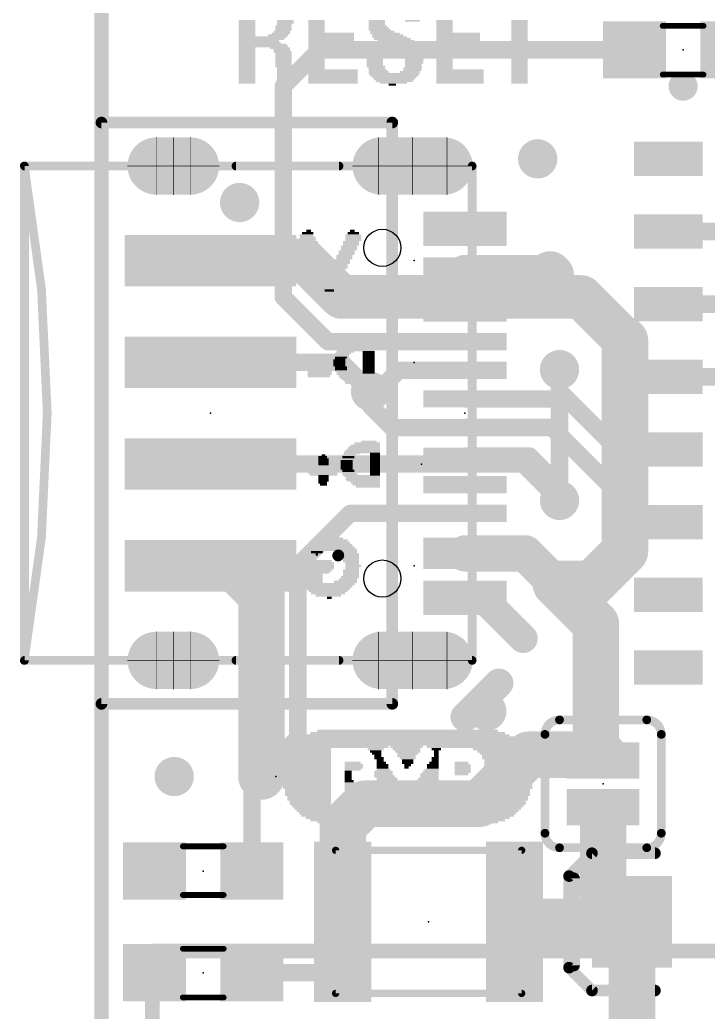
# Model space of a CAD drawing. Extents: x -25 to 82, y -36 to 56.
# Drawn here: x -1.43 to 10.6, y 28.9 to 46.24 of the extents above; entities that cross this region are included whole.
import ezdxf

# ---------------------------------------------------------------- set-up
doc = ezdxf.new("R2010")
doc.units = 0
for name, color, linetype in [('1', 12, 'CONTINUOUS'), ('16', 132, 'CONTINUOUS'), ('18', 110, 'CONTINUOUS'), ('20', 31, 'CONTINUOUS'), ('21', 41, 'CONTINUOUS'), ('22', 40, 'CONTINUOUS'), ('23', 53, 'CONTINUOUS'), ('24', 53, 'CONTINUOUS'), ('51', 53, 'CONTINUOUS')]:
    doc.layers.add(name, color=color, linetype=linetype)

# ---------------------------------------------------------------- blocks, each defined once
blk = doc.blocks.new('RECT')
blk.add_solid([(-0.5, -0.5), (0.5, -0.5), (-0.5, 0.5), (0.5, 0.5)])
blk = doc.blocks.new('RECT160000X336000R100')
at = {"const_width": 0.5}
blk.add_lwpolyline([(0.25, -0.55), (0.25, 0.55, 0.4142), (0, 0.8), (0, 0.8, 0.4142), (-0.25, 0.55), (-0.25, -0.55, 0.4142), (0, -0.8), (0, -0.8, 0.4142)], format="xyb", close=True, dxfattribs=at)
blk.add_solid([(-0.0254, -0.5754), (0.0254, -0.5754), (-0.0254, 0.5754), (0.0254, 0.5754)])
blk = doc.blocks.new('RECT160000X256000R100')
at = {"const_width": 0.5}
blk.add_lwpolyline([(0.25, -0.3), (0.25, 0.3, 0.4142), (0, 0.55), (0, 0.55, 0.4142), (-0.25, 0.3), (-0.25, -0.3, 0.4142), (0, -0.55), (0, -0.55, 0.4142)], format="xyb", close=True, dxfattribs=at)
blk.add_solid([(-0.0254, -0.3254), (0.0254, -0.3254), (-0.0254, 0.3254), (0.0254, 0.3254)])
blk = doc.blocks.new('ROUNDV')
at = {"const_width": 0.5}
blk.add_lwpolyline([(0, -0.25, 1), (0, 0.25, 1), (0, -0.25)], format="xyb", dxfattribs=at)

msp = doc.modelspace()

# ---------------------------------------------------------------- linework, layer by layer
at = {"layer": '1'}
for points, const_width in [([(0, -2.54), (0, 55.88)], 0.254), ([(3.81, 45.72), (3.175, 45.085)], 0.3048), ([(9.31, 45.72), (3.81, 45.72)], 0.3048), ([(3.175, 41.402), (3.175, 45.085)], 0.3048), ([(0, 44.45), (5.08, 44.45)], 0.2032), ([(0, 34.29), (0, 44.45)], 0.2032), ([(5.08, 44.45), (5.08, 34.29)], 0.2032), ([(9.9, 42.545), (11.557, 42.545)], 0.3048), ([(7.837, 41.82), (7.874, 41.783)], 0.762), ([(6.35, 41.82), (7.837, 41.82)], 0.635), ([(3.957, 40.62), (3.175, 41.402)], 0.3048), ([(9.9, 41.275), (11.557, 41.275)], 0.3048), ([(6.35, 40.62), (3.957, 40.62)], 0.3048), ([(5.195, 40.12), (4.826, 39.751)], 0.3048), ([(6.35, 40.12), (5.195, 40.12)], 0.3048), ([(8.001, 40.132), (8.005, 40.128)], 0.3048), ([(8.005, 40.128), (8.005, 39.747)], 0.3048), ([(11.049, 40.005), (9.9, 40.005)], 0.3048), ([(4.826, 39.751), (4.699, 39.751)], 0.3048), ([(4.699, 39.497), (4.699, 39.751)], 0.3048), ([(8.005, 39.747), (9.017, 38.735)], 0.3048), ([(8.005, 39.747), (8.005, 39.62)], 0.3048), ([(6.35, 39.62), (8.005, 39.62)], 0.3048), ([(5.08, 39.116), (4.699, 39.497)], 0.3048), ([(6.346, 39.116), (5.08, 39.116)], 0.3048), ([(6.35, 39.12), (6.346, 39.116)], 0.3048), ([(6.35, 39.12), (7.87, 39.12)], 0.3048), ([(7.87, 39.12), (9.525, 37.465)], 0.3048), ([(9.017, 38.735), (9.9, 38.735)], 0.3048), ([(6.35, 38.62), (7.481, 38.62)], 0.3048), ([(7.481, 38.62), (8.001, 38.1)], 0.3048), ([(8.001, 38.1), (8.001, 37.846)], 0.3048), ([(4.346, 37.62), (3.429, 36.703)], 0.3048), ([(6.35, 37.62), (4.346, 37.62)], 0.3048), ([(9.525, 37.465), (9.9, 37.465)], 0.3048), ([(6.35, 36.92), (7.403, 36.92)], 0.635), ([(7.403, 36.92), (7.9375, 36.3855)], 0.635), ([(3.429, 36.703), (3.429, 33.694)], 0.3048), ([(8.636, 35.687), (7.9375, 36.3855)], 0.8128), ([(6.654, 36.145), (7.366, 35.433)], 0.508), ([(8.636, 33.4264), (8.636, 35.687)], 0.8128), ([(6.9422, 34.6535), (6.35, 34.0613)], 0.508), ([(5.08, 34.29), (0, 34.29)], 0.2032), ([(3.429, 33.694), (2.628, 32.893)], 0.3048), ([(6.6041, 32.5454), (7.4597, 33.401)], 0.8128), ([(8.763, 33.401), (7.4597, 33.401)], 0.8128), ([(8.763, 33.2994), (8.636, 33.4264)], 0.254), ([(8.763, 33.2994), (8.763, 33.401)], 0.254), ([(2.628, 31.369), (2.628, 32.893)], 0.3048), ([(4.215, 32.155), (4.6054, 32.5454)], 0.8128), ([(4.6054, 32.5454), (6.6041, 32.5454)], 0.8128), ([(8.763, 32.2834), (8.763, 30.985)], 0.8128), ([(8.763, 32.4866), (8.763, 32.2834)], 0.254), ([(4.215, 30.48), (4.215, 32.155)], 0.8128), ([(9.268, 30.48), (8.763, 30.985)], 0.8128), ([(7.215, 30.48), (9.268, 30.48)], 0.8128), ([(9.268, 30.48), (9.268, 28.318)], 0.8128), ([(3.937, 30.202), (4.215, 30.48)], 0.3048), ([(3.937, 29.591), (3.937, 30.202)], 0.3048), ([(2.628, 29.591), (3.937, 29.591)], 0.3048)]:
    msp.add_lwpolyline(points, dxfattribs=dict(at, const_width=const_width))
for points, const_width in [([(3.81, 45.7962, 1), (3.81, 45.6438)], 0.1524), ([(3.8639, 45.6661, 1), (3.7561, 45.7739)], 0.1524), ([(9.31, 45.6438, 1), (9.31, 45.7962)], 0.1524), ([(3.2512, 45.085, 1), (3.0988, 45.085)], 0.1524), ([(3.1211, 45.1389, 1), (3.2289, 45.0311)], 0.1524), ([(0, 44.5008, 1), (0, 44.3992)], 0.1016), ([(0.0508, 44.45, 1), (-0.0508, 44.45)], 0.1016), ([(5.1308, 44.45, 1), (5.0292, 44.45)], 0.1016), ([(5.08, 44.3992, 1), (5.08, 44.5008)], 0.1016), ([(9.9, 42.6212, 1), (9.9, 42.4688)], 0.1524), ([(7.9717, 41.9547, 1), (7.7023, 41.6853)], 0.381), ([(6.35, 41.9787, 1), (6.35, 41.6613)], 0.3175), ([(7.7393, 41.6483, 1), (8.0087, 41.9177)], 0.381), ([(7.837, 41.6613, 1), (7.837, 41.9787)], 0.3175), ([(3.2289, 41.4559, 1), (3.1211, 41.3481)], 0.1524), ([(3.0988, 41.402, 1), (3.2512, 41.402)], 0.1524), ([(9.9, 41.3512, 1), (9.9, 41.1988)], 0.1524), ([(3.957, 40.6962, 1), (3.957, 40.5438)], 0.1524), ([(6.35, 40.5438, 1), (6.35, 40.6962)], 0.1524), ([(3.9031, 40.5661, 1), (4.0109, 40.6739)], 0.1524), ([(5.195, 40.1962, 1), (5.195, 40.0438)], 0.1524), ([(5.2489, 40.0661, 1), (5.1411, 40.1739)], 0.1524), ([(6.35, 40.0438, 1), (6.35, 40.1962)], 0.1524), ([(8.0549, 40.1859, 1), (7.9471, 40.0781)], 0.1524), ([(8.0812, 40.128, 1), (7.9288, 40.128)], 0.1524), ([(7.9511, 40.0741, 1), (8.0589, 40.1819)], 0.1524), ([(9.9, 40.0812, 1), (9.9, 39.9288)], 0.1524), ([(4.699, 39.8272, 1), (4.699, 39.6748)], 0.1524), ([(4.7752, 39.751, 1), (4.6228, 39.751)], 0.1524), ([(4.826, 39.6748, 1), (4.826, 39.8272)], 0.1524), ([(8.0589, 39.8009, 1), (7.9511, 39.6931)], 0.1524), ([(8.0812, 39.747, 1), (7.9288, 39.747)], 0.1524), ([(4.7721, 39.8049, 1), (4.8799, 39.6971)], 0.1524), ([(6.35, 39.6962, 1), (6.35, 39.5438)], 0.1524), ([(7.9288, 39.747, 1), (8.0812, 39.747)], 0.1524), ([(8.005, 39.5438, 1), (8.005, 39.6962)], 0.1524), ([(4.7529, 39.5509, 1), (4.6451, 39.4431)], 0.1524), ([(4.6228, 39.497, 1), (4.7752, 39.497)], 0.1524), ([(7.9288, 39.62, 1), (8.0812, 39.62)], 0.1524), ([(5.08, 39.1922, 1), (5.08, 39.0398)], 0.1524), ([(5.0261, 39.0621, 1), (5.1339, 39.1699)], 0.1524), ([(6.2921, 39.1699, 1), (6.3999, 39.0621)], 0.1524), ([(6.35, 39.1962, 1), (6.35, 39.0438)], 0.1524), ([(6.4039, 39.0661, 1), (6.2961, 39.1739)], 0.1524), ([(6.346, 39.0398, 1), (6.346, 39.1922)], 0.1524), ([(7.9239, 39.1739, 1), (7.8161, 39.0661)], 0.1524), ([(7.87, 39.0438, 1), (7.87, 39.1962)], 0.1524), ([(9.017, 38.8112, 1), (9.017, 38.6588)], 0.1524), ([(8.9631, 38.6811, 1), (9.0709, 38.7889)], 0.1524), ([(9.9, 38.6588, 1), (9.9, 38.8112)], 0.1524), ([(6.35, 38.6962, 1), (6.35, 38.5438)], 0.1524), ([(7.5349, 38.6739, 1), (7.4271, 38.5661)], 0.1524), ([(7.481, 38.5438, 1), (7.481, 38.6962)], 0.1524), ([(8.0772, 38.1, 1), (7.9248, 38.1)], 0.1524), ([(7.9471, 38.0461, 1), (8.0549, 38.1539)], 0.1524), ([(7.9248, 37.846, 1), (8.0772, 37.846)], 0.1524), ([(4.346, 37.6962, 1), (4.346, 37.5438)], 0.1524), ([(4.3999, 37.5661, 1), (4.2921, 37.6739)], 0.1524), ([(6.35, 37.5438, 1), (6.35, 37.6962)], 0.1524), ([(9.525, 37.5412, 1), (9.525, 37.3888)], 0.1524), ([(9.4711, 37.4111, 1), (9.5789, 37.5189)], 0.1524), ([(9.9, 37.3888, 1), (9.9, 37.5412)], 0.1524), ([(6.35, 37.0787, 1), (6.35, 36.7613)], 0.3175), ([(7.5153, 37.0323, 1), (7.2907, 36.8077)], 0.3175), ([(7.403, 36.7613, 1), (7.403, 37.0787)], 0.3175), ([(3.5052, 36.703, 1), (3.3528, 36.703)], 0.1524), ([(3.3751, 36.7569, 1), (3.4829, 36.6491)], 0.1524), ([(8.0812, 36.5292, 1), (7.7938, 36.2418)], 0.4064), ([(7.8252, 36.2732, 1), (8.0498, 36.4978)], 0.3175), ([(6.7438, 36.2348, 1), (6.5642, 36.0552)], 0.254), ([(8.8392, 35.687, 1), (8.4328, 35.687)], 0.4064), ([(8.4923, 35.5433, 1), (8.7797, 35.8307)], 0.4064), ([(7.2762, 35.3432, 1), (7.4558, 35.5228)], 0.254), ([(7.032, 34.5637, 1), (6.8524, 34.7433)], 0.254), ([(0, 34.3408, 1), (0, 34.2392)], 0.1016), ([(-0.0508, 34.29, 1), (0.0508, 34.29)], 0.1016), ([(5.0292, 34.29, 1), (5.1308, 34.29)], 0.1016), ([(5.08, 34.2392, 1), (5.08, 34.3408)], 0.1016), ([(6.2602, 34.1511, 1), (6.4398, 33.9715)], 0.254), ([(3.4829, 33.6401, 1), (3.3751, 33.7479)], 0.1524), ([(3.3528, 33.694, 1), (3.5052, 33.694)], 0.1524), ([(7.4597, 33.6042, 1), (7.4597, 33.1978)], 0.4064), ([(7.6034, 33.2573, 1), (7.316, 33.5447)], 0.4064), ([(8.763, 33.1978, 1), (8.763, 33.6042)], 0.4064), ([(8.4328, 33.4264, 1), (8.8392, 33.4264)], 0.4064), ([(8.6809, 33.4713, 1), (8.5911, 33.3815)], 0.127), ([(8.8265, 33.401, 1), (8.6995, 33.401)], 0.127), ([(8.6995, 33.2994, 1), (8.8265, 33.2994)], 0.127), ([(8.7181, 33.2545, 1), (8.8079, 33.3443)], 0.127), ([(2.7042, 32.893, 1), (2.5518, 32.893)], 0.1524), ([(2.5741, 32.9469, 1), (2.6819, 32.8391)], 0.1524), ([(4.6054, 32.7486, 1), (4.6054, 32.3422)], 0.4064), ([(4.7491, 32.4017, 1), (4.4617, 32.6891)], 0.4064), ([(6.6041, 32.3422, 1), (6.6041, 32.7486)], 0.4064), ([(6.4604, 32.6891, 1), (6.7478, 32.4017)], 0.4064), ([(8.9662, 32.2834, 1), (8.5598, 32.2834)], 0.4064), ([(8.8265, 32.4866, 1), (8.6995, 32.4866)], 0.127), ([(4.4182, 32.155, 1), (4.0118, 32.155)], 0.4064), ([(4.0713, 32.2987, 1), (4.3587, 32.0113)], 0.4064), ([(8.6995, 32.2834, 1), (8.8265, 32.2834)], 0.127), ([(2.5518, 31.369, 1), (2.7042, 31.369)], 0.1524), ([(8.9067, 31.1287, 1), (8.6193, 30.8413)], 0.4064), ([(8.5598, 30.985, 1), (8.9662, 30.985)], 0.4064), ([(7.215, 30.6832, 1), (7.215, 30.2768)], 0.4064), ([(9.4712, 30.48, 1), (9.0648, 30.48)], 0.4064), ([(9.268, 30.2768, 1), (9.268, 30.6832)], 0.4064), ([(9.1243, 30.3363, 1), (9.4117, 30.6237)], 0.4064), ([(4.0118, 30.48, 1), (4.4182, 30.48)], 0.4064), ([(4.2689, 30.4261, 1), (4.1611, 30.5339)], 0.1524), ([(4.0132, 30.202, 1), (3.8608, 30.202)], 0.1524), ([(3.8831, 30.2559, 1), (3.9909, 30.1481)], 0.1524), ([(2.628, 29.6672, 1), (2.628, 29.5148)], 0.1524), ([(3.8608, 29.591, 1), (4.0132, 29.591)], 0.1524), ([(3.937, 29.5148, 1), (3.937, 29.6672)], 0.1524)]:
    msp.add_lwpolyline(points, format="xyb", dxfattribs=dict(at, const_width=const_width))
at = {"layer": '16'}
for points, const_width in [([(0, -2.54), (0, 55.88)], 0.254), ([(0, 44.45), (5.08, 44.45)], 0.2032), ([(0, 34.29), (0, 44.45)], 0.2032), ([(5.08, 44.45), (5.08, 34.29)], 0.2032), ([(1.905, 42.037), (3.556, 42.037)], 0.762), ([(3.556, 42.037), (4.1914, 41.4016)], 0.762), ([(7.874, 41.783), (7.874, 41.4016)], 0.762), ([(4.1914, 41.4016), (7.874, 41.4016)], 0.762), ([(7.874, 41.4016), (8.3824, 41.4016)], 0.762), ([(8.3824, 41.4016), (9.144, 40.64)], 0.762), ([(9.144, 40.64), (9.144, 36.957)], 0.8128), ([(1.905, 40.259), (4.191, 40.259)], 0.3048), ([(4.191, 40.259), (4.699, 39.751)], 0.3048), ([(8.001, 37.846), (8.001, 40.132)], 0.3048), ([(1.905, 38.481), (7.366, 38.481)], 0.3048), ([(7.366, 38.481), (8.001, 37.846)], 0.3048), ([(9.144, 36.957), (8.5725, 36.3855)], 0.8128), ([(1.905, 36.703), (2.286, 36.703)], 0.8128), ([(2.286, 36.703), (2.794, 36.195)], 0.8128), ([(4.1379, 36.8866), (4.1339, 36.8826)], 0.2032), ([(7.9375, 36.3855), (8.5725, 36.3855)], 0.8128), ([(2.794, 36.195), (2.794, 33.02)], 0.8128), ([(5.08, 34.29), (0, 34.29)], 0.2032), ([(0.889, 29.972), (10.795, 29.972)], 0.254), ([(0.889, 17.78), (0.889, 29.972)], 0.254)]:
    msp.add_lwpolyline(points, dxfattribs=dict(at, const_width=const_width))
for points, const_width in [([(0, 44.5008, 1), (0, 44.3992)], 0.1016), ([(0.0508, 44.45, 1), (-0.0508, 44.45)], 0.1016), ([(5.1308, 44.45, 1), (5.0292, 44.45)], 0.1016), ([(5.08, 44.3992, 1), (5.08, 44.5008)], 0.1016), ([(1.905, 42.2275, 1), (1.905, 41.8465)], 0.381), ([(3.6907, 42.1717, 1), (3.4213, 41.9023)], 0.381), ([(3.556, 41.8465, 1), (3.556, 42.2275)], 0.381), ([(8.0645, 41.783, 1), (7.6835, 41.783)], 0.381), ([(4.1914, 41.5921, 1), (4.1914, 41.2111)], 0.381), ([(4.0567, 41.2669, 1), (4.3261, 41.5363)], 0.381), ([(7.874, 41.5921, 1), (7.874, 41.2111)], 0.381), ([(7.874, 41.2111, 1), (7.874, 41.5921)], 0.381), ([(8.5171, 41.5363, 1), (8.2477, 41.2669)], 0.381), ([(8.3824, 41.2111, 1), (8.3824, 41.5921)], 0.381), ([(7.6835, 41.4016, 1), (8.0645, 41.4016)], 0.381), ([(9.3472, 40.64, 1), (8.9408, 40.64)], 0.4064), ([(9.0093, 40.5053, 1), (9.2787, 40.7747)], 0.381), ([(1.905, 40.3352, 1), (1.905, 40.1828)], 0.1524), ([(4.2449, 40.3129, 1), (4.1371, 40.2051)], 0.1524), ([(4.191, 40.1828, 1), (4.191, 40.3352)], 0.1524), ([(8.0772, 40.132, 1), (7.9248, 40.132)], 0.1524), ([(4.6451, 39.6971, 1), (4.7529, 39.8049)], 0.1524), ([(1.905, 38.5572, 1), (1.905, 38.4048)], 0.1524), ([(7.4199, 38.5349, 1), (7.3121, 38.4271)], 0.1524), ([(7.366, 38.4048, 1), (7.366, 38.5572)], 0.1524), ([(7.9248, 37.846, 1), (8.0772, 37.846)], 0.1524), ([(7.9471, 37.7921, 1), (8.0549, 37.8999)], 0.1524), ([(9.2877, 36.8133, 1), (9.0003, 37.1007)], 0.4064), ([(8.9408, 36.957, 1), (9.3472, 36.957)], 0.4064), ([(1.905, 36.9062, 1), (1.905, 36.4998)], 0.4064), ([(2.4297, 36.8467, 1), (2.1423, 36.5593)], 0.4064), ([(2.286, 36.4998, 1), (2.286, 36.9062)], 0.4064), ([(4.098, 36.9185, 1), (4.1698, 36.8467)], 0.1016), ([(4.1738, 36.8507, 1), (4.102, 36.9225)], 0.1016), ([(7.9375, 36.5887, 1), (7.9375, 36.1823)], 0.4064), ([(8.5725, 36.1823, 1), (8.5725, 36.5887)], 0.4064), ([(2.9972, 36.195, 1), (2.5908, 36.195)], 0.4064), ([(8.4288, 36.5292, 1), (8.7162, 36.2418)], 0.4064), ([(2.6503, 36.0513, 1), (2.9377, 36.3387)], 0.4064), ([(0, 34.3408, 1), (0, 34.2392)], 0.1016), ([(-0.0508, 34.29, 1), (0.0508, 34.29)], 0.1016), ([(5.0292, 34.29, 1), (5.1308, 34.29)], 0.1016), ([(5.08, 34.2392, 1), (5.08, 34.3408)], 0.1016), ([(2.5908, 33.02, 1), (2.9972, 33.02)], 0.4064), ([(0.889, 30.0355, 1), (0.889, 29.9085)], 0.127), ([(0.9525, 29.972, 1), (0.8255, 29.972)], 0.127)]:
    msp.add_lwpolyline(points, format="xyb", dxfattribs=dict(at, const_width=const_width))
at = {"layer": '20', "const_width": 0.2032}
msp.add_lwpolyline([(0, -2.54), (0, 55.88)], dxfattribs=at)
at = {"layer": '20'}
for centre in [(4.905, 42.26), (4.905, 36.48)]:
    msp.add_circle(centre, 0.325, dxfattribs=at)
at = {"layer": '21'}
for points, const_width in [([(10.16, 44.958, 1), (10.16, 45.212, 1), (10.16, 44.958)], 0.254), ([(2.35, 43.7281, 1), (2.35, 43.6519)], 0.0762), ([(4.15, 43.6519, 1), (4.15, 43.7281)], 0.0762), ([(2.35, 35.0881, 1), (2.35, 35.0119)], 0.0762), ([(4.15, 35.0119, 1), (4.15, 35.0881)], 0.0762), ([(8.001, 34.0106, 0.4142), (7.747, 33.7566)], 0.1524), ([(8.001, 34.0487, 1), (8.001, 33.9725)], 0.0762), ([(8.001, 33.9725, 1), (8.001, 34.0487)], 0.0762), ([(9.779, 33.7566, 0.4142), (9.525, 34.0106)], 0.1524), ([(9.525, 34.0487, 1), (9.525, 33.9725)], 0.0762), ([(9.525, 33.9725, 1), (9.525, 34.0487)], 0.0762), ([(7.7851, 33.7566, 1), (7.7089, 33.7566)], 0.0762), ([(9.8171, 33.7566, 1), (9.7409, 33.7566)], 0.0762), ([(7.7089, 33.7566, 1), (7.7851, 33.7566)], 0.0762), ([(9.7409, 33.7566, 1), (9.8171, 33.7566)], 0.0762), ([(7.747, 32.0294, 0.4142), (8.001, 31.7754)], 0.1524), ([(7.7851, 32.0294, 1), (7.7089, 32.0294)], 0.0762), ([(9.525, 31.7754, 0.4142), (9.779, 32.0294)], 0.1524), ([(9.8171, 32.0294, 1), (9.7409, 32.0294)], 0.0762), ([(7.7089, 32.0294, 1), (7.7851, 32.0294)], 0.0762), ([(9.7409, 32.0294, 1), (9.8171, 32.0294)], 0.0762), ([(8.001, 31.8135, 1), (8.001, 31.7373)], 0.0762), ([(8.001, 31.7373, 1), (8.001, 31.8135)], 0.0762), ([(9.525, 31.8135, 1), (9.525, 31.7373)], 0.0762), ([(9.525, 31.7373, 1), (9.525, 31.8135)], 0.0762), ([(8.3058, 31.242, 1), (8.2042, 31.242)], 0.1016), ([(8.2042, 29.718, 1), (8.3058, 29.718)], 0.1016)]:
    msp.add_lwpolyline(points, format="xyb", dxfattribs=dict(at, const_width=const_width))
for points, const_width in [([(4.15, 43.69), (2.35, 43.69)], 0.1524), ([(4.15, 35.05), (2.35, 35.05)], 0.1524), ([(8.001, 34.0106), (9.525, 34.0106)], 0.1524), ([(7.747, 32.0294), (7.747, 33.7566)], 0.1524), ([(9.779, 33.7566), (9.779, 32.0294)], 0.1524), ([(8.001, 31.7754), (9.525, 31.7754)], 0.1524), ([(8.255, 29.718), (8.255, 31.242)], 0.2032)]:
    msp.add_lwpolyline(points, dxfattribs=dict(at, const_width=const_width))
at = {"layer": '23'}
for p in [(10.16, 45.72), (6.35, 39.37), (3.048, 33.02), (8.763, 32.893), (1.778, 31.369), (5.715, 30.48), (1.778, 29.591)]:
    msp.add_point(p, dxfattribs=at)
at = {"layer": '24'}
for p in [(5.461, 42.037), (5.461, 40.259), (1.905, 39.37), (5.588, 38.481), (5.461, 36.703)]:
    msp.add_point(p, dxfattribs=at)
at = {"layer": '51'}
for points, const_width in [([(10.516, 46.139), (9.804, 46.139)], 0.1016), ([(10.516, 45.288), (9.804, 45.288)], 0.1016), ([(0.955, 44.19), (0.955, 43.19)], 0.01), ([(1.255, 44.19), (1.255, 43.19)], 0.01), ([(1.555, 44.19), (1.555, 43.19)], 0.01), ([(4.835, 44.19), (4.835, 43.19)], 0.01), ([(5.435, 44.19), (5.435, 43.19)], 0.01), ([(6.035, 44.19), (6.035, 43.19)], 0.01), ([(-1.345, 43.69), (-1.345, 35.05)], 0.1524), ([(-1.345, 43.69), (6.475, 43.69)], 0.1524), ([(6.475, 43.69), (6.475, 35.05)], 0.1524), ([(2.055, 43.69), (0.455, 43.69)], 0.01), ([(6.475, 43.69), (4.385, 43.69)], 0.01), ([(6.485, 43.69), (6.475, 43.69)], 0.01), ([(0.955, 35.55), (0.955, 34.55)], 0.01), ([(1.255, 35.55), (1.255, 34.55)], 0.01), ([(1.555, 35.55), (1.555, 34.55)], 0.01), ([(4.835, 35.55), (4.835, 34.55)], 0.01), ([(5.435, 35.55), (5.435, 34.55)], 0.01), ([(6.035, 35.55), (6.035, 34.55)], 0.01), ([(6.475, 35.05), (-1.345, 35.05)], 0.1524), ([(2.055, 35.05), (0.455, 35.05)], 0.01), ([(6.475, 35.05), (4.385, 35.05)], 0.01), ([(6.485, 35.05), (6.475, 35.05)], 0.01), ([(1.422, 31.801), (2.134, 31.801)], 0.1016), ([(4.09, 31.73), (7.34, 31.73)], 0.127), ([(4.09, 29.23), (4.09, 31.73)], 0.127), ([(7.34, 31.73), (7.3395, 29.23)], 0.127), ([(8.568, 31.68), (8.168, 31.28)], 0.2032), ([(9.668, 31.68), (8.568, 31.68)], 0.2032), ([(8.168, 31.28), (8.168, 29.68)], 0.2032), ([(1.422, 30.95), (2.134, 30.95)], 0.1016), ([(2.134, 30.01), (1.422, 30.01)], 0.1016), ([(8.168, 29.68), (8.568, 29.28)], 0.2032), ([(8.568, 29.28), (9.668, 29.28)], 0.2032), ([(2.134, 29.159), (1.422, 29.159)], 0.1016), ([(7.3395, 29.23), (4.09, 29.23)], 0.127)]:
    msp.add_lwpolyline(points, dxfattribs=dict(at, const_width=const_width))
for points, const_width in [([(9.804, 46.1644, 1), (9.804, 46.1136)], 0.0508), ([(10.516, 46.1136, 1), (10.516, 46.1644)], 0.0508), ([(9.804, 45.3134, 1), (9.804, 45.2626)], 0.0508), ([(10.516, 45.2626, 1), (10.516, 45.3134)], 0.0508), ([(0.9575, 44.19, 1), (0.9525, 44.19)], 0.005), ([(1.2575, 44.19, 1), (1.2525, 44.19)], 0.005), ([(1.5575, 44.19, 1), (1.5525, 44.19)], 0.005), ([(4.8375, 44.19, 1), (4.8325, 44.19)], 0.005), ([(5.4375, 44.19, 1), (5.4325, 44.19)], 0.005), ([(6.0375, 44.19, 1), (6.0325, 44.19)], 0.005), ([(-1.35, 35.05, 0.0931), (-1.35, 43.69)], 0.1524), ([(-1.3126, 43.697, 1), (-1.3874, 43.683)], 0.0762), ([(-1.3069, 43.69, 1), (-1.3831, 43.69)], 0.0762), ([(-1.345, 43.7281, 1), (-1.345, 43.6519)], 0.0762), ([(6.5131, 43.69, 1), (6.4369, 43.69)], 0.0762), ([(6.475, 43.6519, 1), (6.475, 43.7281)], 0.0762), ([(0.455, 43.6925, 1), (0.455, 43.6875)], 0.005), ([(2.055, 43.6875, 1), (2.055, 43.6925)], 0.005), ([(4.385, 43.6925, 1), (4.385, 43.6875)], 0.005), ([(6.475, 43.6925, 1), (6.475, 43.6875)], 0.005), ([(6.475, 43.6875, 1), (6.475, 43.6925)], 0.005), ([(6.485, 43.6875, 1), (6.485, 43.6925)], 0.005), ([(0.9525, 43.19, 1), (0.9575, 43.19)], 0.005), ([(1.2525, 43.19, 1), (1.2575, 43.19)], 0.005), ([(1.5525, 43.19, 1), (1.5575, 43.19)], 0.005), ([(4.8325, 43.19, 1), (4.8375, 43.19)], 0.005), ([(5.4325, 43.19, 1), (5.4375, 43.19)], 0.005), ([(6.0325, 43.19, 1), (6.0375, 43.19)], 0.005), ([(0.9575, 35.55, 1), (0.9525, 35.55)], 0.005), ([(1.2575, 35.55, 1), (1.2525, 35.55)], 0.005), ([(1.5575, 35.55, 1), (1.5525, 35.55)], 0.005), ([(4.8375, 35.55, 1), (4.8325, 35.55)], 0.005), ([(5.4375, 35.55, 1), (5.4325, 35.55)], 0.005), ([(6.0375, 35.55, 1), (6.0325, 35.55)], 0.005), ([(-1.3874, 35.057, 1), (-1.3126, 35.043)], 0.0762), ([(-1.345, 35.0881, 1), (-1.345, 35.0119)], 0.0762), ([(-1.3831, 35.05, 1), (-1.3069, 35.05)], 0.0762), ([(0.455, 35.0525, 1), (0.455, 35.0475)], 0.005), ([(2.055, 35.0475, 1), (2.055, 35.0525)], 0.005), ([(4.385, 35.0525, 1), (4.385, 35.0475)], 0.005), ([(6.4369, 35.05, 1), (6.5131, 35.05)], 0.0762), ([(6.475, 35.0119, 1), (6.475, 35.0881)], 0.0762), ([(6.475, 35.0525, 1), (6.475, 35.0475)], 0.005), ([(6.475, 35.0475, 1), (6.475, 35.0525)], 0.005), ([(6.485, 35.0475, 1), (6.485, 35.0525)], 0.005), ([(0.9525, 34.55, 1), (0.9575, 34.55)], 0.005), ([(1.2525, 34.55, 1), (1.2575, 34.55)], 0.005), ([(1.5525, 34.55, 1), (1.5575, 34.55)], 0.005), ([(4.8325, 34.55, 1), (4.8375, 34.55)], 0.005), ([(5.4325, 34.55, 1), (5.4375, 34.55)], 0.005), ([(6.0325, 34.55, 1), (6.0375, 34.55)], 0.005), ([(1.422, 31.8264, 1), (1.422, 31.7756)], 0.0508), ([(2.134, 31.7756, 1), (2.134, 31.8264)], 0.0508), ([(4.09, 31.7617, 1), (4.09, 31.6983)], 0.0635), ([(4.1217, 31.73, 1), (4.0583, 31.73)], 0.0635), ([(7.3717, 31.73, 1), (7.3083, 31.73)], 0.0635), ([(7.34, 31.6983, 1), (7.34, 31.7617)], 0.0635), ([(8.568, 31.7308, 1), (8.568, 31.6292)], 0.1016), ([(8.6039, 31.6441, 1), (8.5321, 31.7159)], 0.1016), ([(9.668, 31.6292, 1), (9.668, 31.7308)], 0.1016), ([(8.2188, 31.28, 1), (8.1172, 31.28)], 0.1016), ([(8.1321, 31.3159, 1), (8.2039, 31.2441)], 0.1016), ([(1.422, 30.9754, 1), (1.422, 30.9246)], 0.0508), ([(2.134, 30.9246, 1), (2.134, 30.9754)], 0.0508), ([(1.422, 30.0354, 1), (1.422, 29.9846)], 0.0508), ([(2.134, 29.9846, 1), (2.134, 30.0354)], 0.0508), ([(8.2039, 29.7159, 1), (8.1321, 29.6441)], 0.1016), ([(8.1172, 29.68, 1), (8.2188, 29.68)], 0.1016), ([(8.568, 29.3308, 1), (8.568, 29.2292)], 0.1016), ([(8.5321, 29.2441, 1), (8.6039, 29.3159)], 0.1016), ([(9.668, 29.2292, 1), (9.668, 29.3308)], 0.1016), ([(1.422, 29.1844, 1), (1.422, 29.1336)], 0.0508), ([(2.134, 29.1336, 1), (2.134, 29.1844)], 0.0508), ([(4.09, 29.2617, 1), (4.09, 29.1983)], 0.0635), ([(4.0583, 29.23, 1), (4.1217, 29.23)], 0.0635), ([(7.3078, 29.23, 1), (7.3712, 29.23)], 0.0635), ([(7.3395, 29.1983, 1), (7.3395, 29.2617)], 0.0635)]:
    msp.add_lwpolyline(points, format="xyb", dxfattribs=dict(at, const_width=const_width))

# ---------------------------------------------------------------- block references
at = {"layer": '1', "xscale": 1.1, "rotation": 180}
for p in [(9.31, 45.72), (11.01, 45.72), (0.928, 29.591), (2.628, 29.591)]:
    msp.add_blockref('RECT', p, dxfattribs=at)
at = {"layer": '1', "rotation": 90}
for name, p in [('RECT160000X256000R100', (1.255, 43.69)), ('RECT160000X336000R100', (5.435, 43.69)), ('RECT160000X256000R100', (1.255, 35.05)), ('RECT160000X336000R100', (5.435, 35.05))]:
    msp.add_blockref(name, p, dxfattribs=at)
at = {"layer": '1'}
for p, xscale, yscale, rotation in [((9.9, 43.815), 0.6, 1.2, 270), ((6.35, 42.595), 0.6, 1.45, 90), ((9.9, 42.545), 0.6, 1.2, 270), ((6.35, 41.82), 0.55, 1.45, 90), ((9.9, 41.275), 0.6, 1.2, 270), ((6.35, 41.12), 0.3, 1.45, 90), ((6.35, 40.62), 0.3, 1.45, 90), ((6.35, 40.12), 0.3, 1.45, 90), ((9.9, 40.005), 0.6, 1.2, 270), ((6.35, 39.62), 0.3, 1.45, 90), ((6.35, 39.12), 0.3, 1.45, 270), ((9.9, 38.735), 0.6, 1.2, 270), ((6.35, 38.62), 0.3, 1.45, 270), ((6.35, 38.12), 0.3, 1.45, 270), ((6.35, 37.62), 0.3, 1.45, 270), ((9.9, 37.465), 0.6, 1.2, 270), ((6.35, 36.92), 0.55, 1.45, 270), ((6.35, 36.145), 0.6, 1.45, 270), ((9.9, 36.195), 0.6, 1.2, 270), ((9.9, 34.925), 0.6, 1.2, 270), ((8.763, 33.2994), 0.635, 1.27, 270), ((8.763, 32.4866), 0.635, 1.27, 270), ((9.268, 30.48), 1.6, 1.4, 270)]:
    msp.add_blockref('RECT', p, dxfattribs=dict(at, xscale=xscale, yscale=yscale, rotation=rotation))
at = {"layer": '1', "xscale": 1.1}
for p in [(0.928, 31.369), (2.628, 31.369)]:
    msp.add_blockref('RECT', p, dxfattribs=at)
at = {"layer": '1', "yscale": 2.8}
for p in [(4.215, 30.48), (7.215, 30.48)]:
    msp.add_blockref('RECT', p, dxfattribs=at)
at = {"layer": '16', "rotation": 270}
for name, p in [('RECT160000X256000R100', (1.255, 43.69)), ('RECT160000X336000R100', (5.435, 43.69)), ('RECT160000X256000R100', (1.255, 35.05)), ('RECT160000X336000R100', (5.435, 35.05))]:
    msp.add_blockref(name, p, dxfattribs=at)
at = {"layer": '16', "xscale": 3, "yscale": 0.9, "rotation": 180}
for p in [(1.905, 42.037), (1.905, 40.259), (1.905, 38.481), (1.905, 36.703)]:
    msp.add_blockref('RECT', p, dxfattribs=at)
at = {"layer": '18', "xscale": 0.6858, "yscale": 0.6858}
for p in [(7.62, 43.815), (7.62, 43.815), (2.413, 43.053), (2.413, 43.053), (7.874, 41.783), (7.874, 41.783), (8.001, 40.132), (8.001, 40.132), (4.699, 39.751), (4.699, 39.751), (8.001, 37.846), (8.001, 37.846), (7.9375, 36.3855), (7.9375, 36.3855), (6.731, 34.163), (6.731, 34.163), (1.27, 33.02), (1.27, 33.02)]:
    msp.add_blockref('ROUNDV', p, dxfattribs=at)
at = {"layer": '21'}
for p, xscale, yscale in [((2.5413, 46.2288), 0.287, 0.032), ((2.5413, 46.1968), 0.287, 0.032), ((2.5413, 46.1649), 0.287, 0.0318), ((2.5413, 46.133), 0.287, 0.032), ((3.1788, 46.133), 0.287, 0.032), ((3.2118, 46.2288), 0.287, 0.032), ((3.2118, 46.1968), 0.287, 0.032), ((3.1953, 46.1649), 0.254, 0.0318), ((3.7554, 46.2288), 0.287, 0.032), ((3.7554, 46.1968), 0.287, 0.032), ((3.7554, 46.1649), 0.287, 0.0318), ((3.7554, 46.133), 0.287, 0.032), ((4.8095, 46.2288), 0.287, 0.032), ((4.8095, 46.1968), 0.287, 0.032), ((4.8095, 46.1649), 0.287, 0.0318), ((4.826, 46.133), 0.32, 0.032), ((5.4318, 46.2288), 0.2565, 0.032), ((5.9906, 46.2288), 0.287, 0.032), ((5.9906, 46.1968), 0.287, 0.032), ((5.9906, 46.1649), 0.287, 0.0318), ((5.9906, 46.133), 0.287, 0.032), ((7.3012, 46.2288), 0.287, 0.032), ((7.3012, 46.1968), 0.287, 0.032), ((7.3012, 46.1649), 0.287, 0.0318), ((7.3012, 46.133), 0.287, 0.032), ((2.5413, 46.101), 0.287, 0.032), ((2.5413, 46.069), 0.287, 0.032), ((2.5413, 46.0371), 0.287, 0.0318), ((2.5413, 46.0052), 0.287, 0.032), ((2.5413, 45.9732), 0.287, 0.032), ((3.0836, 45.9732), 0.3505, 0.032), ((3.1318, 46.0052), 0.32, 0.032), ((3.1483, 46.0371), 0.287, 0.0318), ((3.1788, 46.101), 0.287, 0.032), ((3.1788, 46.069), 0.287, 0.032), ((3.7554, 46.101), 0.287, 0.032), ((3.7554, 46.069), 0.287, 0.032), ((3.7554, 46.0371), 0.287, 0.0318), ((4.0107, 46.0052), 0.7976, 0.032), ((4.0107, 45.9732), 0.7976, 0.032), ((4.8412, 46.101), 0.3505, 0.032), ((4.8578, 46.069), 0.3835, 0.032), ((4.9047, 46.0371), 0.4166, 0.0318), ((4.953, 46.0052), 0.5131, 0.032), ((5.0013, 45.9732), 0.5436, 0.032), ((5.9906, 46.101), 0.287, 0.032), ((5.9906, 46.069), 0.287, 0.032), ((5.9906, 46.0371), 0.287, 0.0318), ((6.2306, 46.0052), 0.7671, 0.032), ((6.2306, 45.9732), 0.7671, 0.032), ((7.3012, 46.101), 0.287, 0.032), ((7.3012, 46.069), 0.287, 0.032), ((7.3012, 46.0371), 0.287, 0.0318), ((7.3012, 46.0052), 0.287, 0.032), ((7.3012, 45.9732), 0.287, 0.032), ((2.7965, 45.9092), 0.7976, 0.032), ((2.8131, 45.9412), 0.8306, 0.032), ((2.7483, 45.8774), 0.701, 0.0318), ((2.7648, 45.8455), 0.7341, 0.032), ((2.8131, 45.8135), 0.8306, 0.032), ((2.8283, 45.7815), 0.8611, 0.032), ((4.0107, 45.9412), 0.7976, 0.032), ((4.0107, 45.9092), 0.7976, 0.032), ((4.0107, 45.8774), 0.7976, 0.0318), ((4.0107, 45.8455), 0.7976, 0.032), ((4.0107, 45.8135), 0.7976, 0.032), ((3.7706, 45.7815), 0.3175, 0.032), ((5.033, 45.9412), 0.6071, 0.032), ((5.0813, 45.9092), 0.6375, 0.032), ((5.1448, 45.8774), 0.6375, 0.0318), ((5.1765, 45.8455), 0.6401, 0.032), ((5.2235, 45.8135), 0.6071, 0.032), ((5.2883, 45.7815), 0.5436, 0.032), ((6.2306, 45.9412), 0.7671, 0.032), ((6.2306, 45.9092), 0.7671, 0.032), ((6.2306, 45.8774), 0.7671, 0.0318), ((6.2306, 45.8455), 0.7671, 0.032), ((6.2306, 45.8135), 0.7671, 0.032), ((5.9906, 45.7815), 0.287, 0.032), ((7.3012, 45.9412), 0.287, 0.032), ((7.3012, 45.9092), 0.287, 0.032), ((7.3012, 45.8774), 0.287, 0.0318), ((7.3012, 45.8455), 0.287, 0.032), ((7.3012, 45.8135), 0.287, 0.032), ((7.3012, 45.7815), 0.287, 0.032), ((2.5413, 45.7495), 0.287, 0.032), ((2.5413, 45.7176), 0.287, 0.0318), ((2.5413, 45.6857), 0.287, 0.032), ((2.5413, 45.6537), 0.287, 0.032), ((2.5413, 45.6217), 0.287, 0.032), ((3.1166, 45.7495), 0.3505, 0.032), ((3.1483, 45.7176), 0.287, 0.0318), ((3.1636, 45.6857), 0.3175, 0.032), ((3.1788, 45.6537), 0.287, 0.032), ((3.1788, 45.6217), 0.287, 0.032), ((3.7554, 45.7495), 0.287, 0.032), ((3.7554, 45.7176), 0.287, 0.0318), ((3.7554, 45.6857), 0.287, 0.032), ((3.7554, 45.6537), 0.287, 0.032), ((3.7554, 45.6217), 0.287, 0.032), ((5.32, 45.7495), 0.4801, 0.032), ((5.3848, 45.7176), 0.4166, 0.0318), ((5.4013, 45.6857), 0.3835, 0.032), ((5.4331, 45.6537), 0.32, 0.032), ((5.4331, 45.6217), 0.32, 0.032), ((5.9906, 45.7495), 0.287, 0.032), ((5.9906, 45.7176), 0.287, 0.0318), ((5.9906, 45.6857), 0.287, 0.032), ((5.9906, 45.6537), 0.287, 0.032), ((5.9906, 45.6217), 0.287, 0.032), ((7.3012, 45.7495), 0.287, 0.032), ((7.3012, 45.7176), 0.287, 0.0318), ((7.3012, 45.6857), 0.287, 0.032), ((7.3012, 45.6537), 0.287, 0.032), ((7.3012, 45.6217), 0.287, 0.032), ((2.5413, 45.5898), 0.287, 0.0318), ((2.5413, 45.5579), 0.287, 0.032), ((2.5413, 45.5259), 0.287, 0.032), ((2.5413, 45.4939), 0.287, 0.032), ((2.5413, 45.4619), 0.287, 0.032), ((2.5413, 45.4301), 0.287, 0.0318), ((3.1788, 45.5898), 0.287, 0.0318), ((3.1788, 45.5579), 0.287, 0.032), ((3.1788, 45.5259), 0.287, 0.032), ((3.1788, 45.4939), 0.287, 0.032), ((3.1788, 45.4619), 0.287, 0.032), ((3.1788, 45.4301), 0.287, 0.0318), ((3.7554, 45.5898), 0.287, 0.0318), ((3.7554, 45.5579), 0.287, 0.032), ((3.7554, 45.5259), 0.287, 0.032), ((3.7554, 45.4939), 0.287, 0.032), ((3.7554, 45.4619), 0.287, 0.032), ((3.7554, 45.4301), 0.287, 0.0318), ((4.7765, 45.5579), 0.287, 0.032), ((4.7765, 45.5259), 0.287, 0.032), ((4.7765, 45.4939), 0.287, 0.032), ((4.7765, 45.4619), 0.287, 0.032), ((4.793, 45.4301), 0.32, 0.0318), ((5.4635, 45.5898), 0.32, 0.0318), ((5.4635, 45.5579), 0.32, 0.032), ((5.4635, 45.5259), 0.32, 0.032), ((5.4635, 45.4939), 0.32, 0.032), ((5.4483, 45.4619), 0.2896, 0.032), ((5.4483, 45.4301), 0.2896, 0.0318), ((5.9906, 45.5898), 0.287, 0.0318), ((5.9906, 45.5579), 0.287, 0.032), ((5.9906, 45.5259), 0.287, 0.032), ((5.9906, 45.4939), 0.287, 0.032), ((5.9906, 45.4619), 0.287, 0.032), ((5.9906, 45.4301), 0.287, 0.0318), ((7.3012, 45.5898), 0.287, 0.0318), ((7.3012, 45.5579), 0.287, 0.032), ((7.3012, 45.5259), 0.287, 0.032), ((7.3012, 45.4939), 0.287, 0.032), ((7.3012, 45.4619), 0.287, 0.032), ((7.3012, 45.4301), 0.287, 0.0318), ((2.5413, 45.3982), 0.287, 0.032), ((2.5413, 45.3662), 0.287, 0.032), ((2.5413, 45.3342), 0.287, 0.032), ((2.5413, 45.3022), 0.287, 0.032), ((2.5413, 45.2703), 0.287, 0.0318), ((3.1953, 45.3982), 0.254, 0.032), ((3.2118, 45.3662), 0.287, 0.032), ((3.2118, 45.3342), 0.287, 0.032), ((3.2118, 45.3022), 0.287, 0.032), ((3.2118, 45.2703), 0.287, 0.0318), ((4.0424, 45.3662), 0.8611, 0.032), ((4.0424, 45.3342), 0.8611, 0.032), ((4.0424, 45.3022), 0.8611, 0.032), ((4.0424, 45.2703), 0.8611, 0.0318), ((3.7554, 45.3982), 0.287, 0.032), ((4.8412, 45.3342), 0.3505, 0.032), ((4.8095, 45.3982), 0.287, 0.032), ((4.826, 45.3662), 0.32, 0.032), ((5.113, 45.3022), 0.8941, 0.032), ((5.1118, 45.2703), 0.8306, 0.0318), ((5.3848, 45.3342), 0.3505, 0.032), ((5.4331, 45.3982), 0.32, 0.032), ((5.4331, 45.3662), 0.32, 0.032), ((5.9906, 45.3982), 0.287, 0.032), ((6.2624, 45.3662), 0.8306, 0.032), ((6.2624, 45.3342), 0.8306, 0.032), ((6.2624, 45.3022), 0.8306, 0.032), ((6.2624, 45.2703), 0.8306, 0.0318), ((7.3012, 45.3982), 0.287, 0.032), ((7.3012, 45.3662), 0.287, 0.032), ((7.3012, 45.3342), 0.287, 0.032), ((7.3012, 45.3022), 0.287, 0.032), ((7.3012, 45.2703), 0.287, 0.0318), ((2.5413, 45.2384), 0.287, 0.032), ((2.5413, 45.2064), 0.287, 0.032), ((2.5413, 45.1744), 0.287, 0.032), ((2.5413, 45.1425), 0.287, 0.0318), ((3.2118, 45.2384), 0.287, 0.032), ((3.2118, 45.2064), 0.287, 0.032), ((3.2283, 45.1744), 0.32, 0.032), ((3.2436, 45.1425), 0.2896, 0.0318), ((4.0424, 45.2384), 0.8611, 0.032), ((4.0424, 45.2064), 0.8611, 0.032), ((4.0424, 45.1744), 0.8611, 0.032), ((4.0424, 45.1425), 0.8611, 0.0318), ((5.113, 45.2384), 0.7671, 0.032), ((5.113, 45.2064), 0.701, 0.032), ((5.113, 45.1744), 0.6401, 0.032), ((5.0965, 45.1425), 0.4801, 0.0318), ((5.08, 45.1107), 0.127, 0.032), ((6.2624, 45.2384), 0.8306, 0.032), ((6.2624, 45.2064), 0.8306, 0.032), ((6.2624, 45.1744), 0.8306, 0.032), ((6.2624, 45.1425), 0.8306, 0.0318), ((7.3012, 45.2384), 0.287, 0.032), ((7.3012, 45.2064), 0.287, 0.032), ((7.3012, 45.1744), 0.287, 0.032), ((7.3012, 45.1425), 0.287, 0.0318), ((5.348, 33.82), 3.16, 0.04), ((5.348, 33.66), 3.8, 0.04), ((5.348, 33.7), 3.72, 0.04), ((5.348, 33.74), 3.56, 0.04), ((5.348, 33.78), 3.4, 0.04), ((3.648, 33.5), 0.72, 0.04), ((3.648, 33.46), 0.72, 0.04), ((4.168, 33.54), 1.68, 0.04), ((5.348, 33.58), 3.96, 0.04), ((5.348, 33.62), 3.88, 0.04), ((4.788, 33.5), 0.28, 0.04), ((4.788, 33.46), 0.2, 0.04), ((5.328, 33.54), 0.56, 0.04), ((5.328, 33.5), 0.48, 0.04), ((5.348, 33.46), 0.44, 0.04), ((6.528, 33.54), 1.68, 0.04), ((5.848, 33.5), 0.16, 0.04), ((5.848, 33.46), 0.08, 0.04), ((6.948, 33.5), 0.92, 0.04), ((6.988, 33.46), 0.84, 0.04), ((3.608, 33.34), 0.8, 0.04), ((3.608, 33.3), 0.8, 0.04), ((3.628, 33.42), 0.76, 0.04), ((3.628, 33.38), 0.76, 0.04), ((4.808, 33.42), 0.16, 0.04), ((4.828, 33.38), 0.12, 0.04), ((4.848, 33.34), 0.16, 0.04), ((4.868, 33.3), 0.12, 0.04), ((5.348, 33.42), 0.36, 0.04), ((5.328, 33.38), 0.32, 0.04), ((5.348, 33.34), 0.28, 0.04), ((5.348, 33.3), 0.2, 0.04), ((5.828, 33.34), 0.12, 0.04), ((5.828, 33.3), 0.12, 0.04), ((5.848, 33.42), 0.08, 0.04), ((5.848, 33.38), 0.08, 0.04), ((7.028, 33.42), 0.84, 0.04), ((7.048, 33.38), 0.8, 0.04), ((7.068, 33.34), 0.84, 0.04), ((7.088, 33.3), 0.8, 0.04), ((3.588, 33.22), 0.84, 0.04), ((3.588, 33.18), 0.84, 0.04), ((3.588, 33.14), 0.84, 0.04), ((3.608, 33.26), 0.8, 0.04), ((4.388, 33.26), 0.28, 0.04), ((4.408, 33.22), 0.32, 0.04), ((4.408, 33.18), 0.32, 0.04), ((4.388, 33.14), 0.28, 0.04), ((4.888, 33.26), 0.16, 0.04), ((4.908, 33.22), 0.2, 0.04), ((4.908, 33.18), 0.2, 0.04), ((4.928, 33.14), 0.24, 0.04), ((5.348, 33.26), 0.2, 0.04), ((5.348, 33.22), 0.12, 0.04), ((5.328, 33.18), 0.08, 0.04), ((5.768, 33.14), 0.24, 0.04), ((5.788, 33.22), 0.2, 0.04), ((5.788, 33.18), 0.2, 0.04), ((5.808, 33.26), 0.16, 0.04), ((6.288, 33.26), 0.24, 0.04), ((6.308, 33.22), 0.28, 0.04), ((6.308, 33.18), 0.28, 0.04), ((6.308, 33.14), 0.28, 0.04), ((7.088, 33.26), 0.8, 0.04), ((7.108, 33.22), 0.84, 0.04), ((7.128, 33.18), 0.8, 0.04), ((7.128, 33.14), 0.8, 0.04), ((3.588, 33.1), 0.84, 0.04), ((3.588, 33.06), 0.84, 0.04), ((3.588, 33.02), 0.84, 0.04), ((3.588, 32.98), 0.84, 0.04), ((3.588, 32.94), 0.84, 0.04), ((4.308, 33.1), 0.12, 0.04), ((4.308, 33.06), 0.12, 0.04), ((4.308, 33.02), 0.12, 0.04), ((4.308, 32.98), 0.12, 0.04), ((4.328, 32.94), 0.16, 0.04), ((4.928, 33.1), 0.32, 0.04), ((4.928, 33.06), 0.32, 0.04), ((4.948, 33.02), 0.36, 0.04), ((4.988, 32.98), 0.36, 0.04), ((4.988, 32.94), 0.36, 0.04), ((5.688, 32.94), 0.4, 0.04), ((5.708, 32.98), 0.36, 0.04), ((5.728, 33.06), 0.32, 0.04), ((5.728, 33.02), 0.32, 0.04), ((5.748, 33.1), 0.28, 0.04), ((6.308, 33.1), 0.28, 0.04), ((6.288, 33.06), 0.24, 0.04), ((7.088, 32.94), 0.88, 0.04), ((7.108, 33.06), 0.84, 0.04), ((7.108, 33.02), 0.84, 0.04), ((7.108, 32.98), 0.84, 0.04), ((7.128, 33.1), 0.8, 0.04), ((3.588, 32.9), 0.84, 0.04), ((3.588, 32.86), 0.84, 0.04), ((3.588, 32.82), 0.84, 0.04), ((3.608, 32.78), 0.8, 0.04), ((4.408, 32.9), 0.32, 0.04), ((4.428, 32.86), 0.36, 0.04), ((4.428, 32.82), 0.36, 0.04), ((4.408, 32.78), 0.32, 0.04), ((5.028, 32.9), 0.36, 0.04), ((5.028, 32.86), 0.36, 0.04), ((5.028, 32.82), 0.36, 0.04), ((5.028, 32.78), 0.36, 0.04), ((5.668, 32.86), 0.44, 0.04), ((5.668, 32.82), 0.44, 0.04), ((5.668, 32.78), 0.44, 0.04), ((5.688, 32.9), 0.4, 0.04), ((6.948, 32.78), 1.08, 0.04), ((7.048, 32.86), 0.96, 0.04), ((7.068, 32.9), 0.92, 0.04), ((3.608, 32.74), 0.8, 0.04), ((3.608, 32.7), 0.8, 0.04), ((3.628, 32.66), 0.76, 0.04), ((3.628, 32.62), 0.76, 0.04), ((4.408, 32.74), 0.24, 0.04), ((4.988, 32.62), 0.44, 0.04), ((5.008, 32.7), 0.4, 0.04), ((5.008, 32.66), 0.4, 0.04), ((5.028, 32.74), 0.36, 0.04), ((5.668, 32.74), 0.44, 0.04), ((5.668, 32.7), 0.44, 0.04), ((5.668, 32.66), 0.44, 0.04), ((5.668, 32.62), 0.44, 0.04), ((6.828, 32.74), 1.32, 0.04), ((6.828, 32.7), 1.32, 0.04), ((6.808, 32.66), 1.28, 0.04), ((6.808, 32.62), 1.28, 0.04), ((3.648, 32.58), 0.72, 0.04), ((3.648, 32.54), 0.72, 0.04), ((3.688, 32.5), 0.72, 0.04), ((5.348, 32.46), 3.96, 0.04), ((5.348, 32.42), 3.88, 0.04), ((4.928, 32.5), 0.64, 0.04), ((4.948, 32.54), 0.52, 0.04), ((4.968, 32.58), 0.48, 0.04), ((5.668, 32.58), 0.44, 0.04), ((5.688, 32.54), 0.48, 0.04), ((5.688, 32.5), 0.48, 0.04), ((6.768, 32.54), 1.28, 0.04), ((6.748, 32.5), 1.24, 0.04), ((6.788, 32.58), 1.24, 0.04), ((5.348, 32.38), 3.8, 0.04), ((5.348, 32.34), 3.72, 0.04), ((5.348, 32.3), 3.56, 0.04), ((5.348, 32.26), 3.4, 0.04), ((5.348, 32.22), 3.16, 0.04)]:
    msp.add_blockref('RECT', p, dxfattribs=dict(at, xscale=xscale, yscale=yscale))
at = {"layer": '21', "yscale": 0.04}
msp.add_blockref('RECT', (7.028, 32.82), dxfattribs=at)
at = {"layer": '22', "rotation": 180}
for p, xscale, yscale in [((3.581, 42.477), 0.24, 0.04), ((3.601, 42.517), 0.2, 0.04), ((3.621, 42.557), 0.08, 0.04), ((4.401, 42.477), 0.28, 0.04), ((4.401, 42.517), 0.2, 0.04), ((4.381, 42.557), 0.08, 0.04), ((3.601, 42.437), 0.28, 0.04), ((3.601, 42.397), 0.28, 0.04), ((3.621, 42.357), 0.32, 0.04), ((3.641, 42.317), 0.28, 0.04), ((4.361, 42.357), 0.28, 0.04), ((4.361, 42.317), 0.28, 0.04), ((4.401, 42.437), 0.28, 0.04), ((4.401, 42.397), 0.28, 0.04), ((3.661, 42.277), 0.32, 0.04), ((3.681, 42.237), 0.28, 0.04), ((3.701, 42.197), 0.32, 0.04), ((3.721, 42.157), 0.28, 0.04), ((4.281, 42.197), 0.28, 0.04), ((4.281, 42.157), 0.28, 0.04), ((4.321, 42.277), 0.28, 0.04), ((4.321, 42.237), 0.28, 0.04), ((3.721, 42.117), 0.28, 0.04), ((3.761, 42.077), 0.28, 0.04), ((3.761, 42.037), 0.28, 0.04), ((3.801, 41.997), 0.28, 0.04), ((3.801, 41.957), 0.28, 0.04), ((4.161, 41.957), 0.28, 0.04), ((4.201, 42.037), 0.28, 0.04), ((4.201, 41.997), 0.28, 0.04), ((4.241, 42.117), 0.28, 0.04), ((4.241, 42.077), 0.28, 0.04), ((3.841, 41.917), 0.28, 0.04), ((3.981, 41.877), 0.56, 0.04), ((4.001, 41.837), 0.52, 0.04), ((3.981, 41.797), 0.48, 0.04), ((4.161, 41.917), 0.28, 0.04), ((4.001, 41.757), 0.44, 0.04), ((3.981, 41.717), 0.4, 0.04), ((4.001, 41.677), 0.36, 0.04), ((4.001, 41.637), 0.36, 0.04), ((4.001, 41.597), 0.28, 0.04), ((4.001, 41.557), 0.28, 0.04), ((3.981, 41.517), 0.16, 0.04), ((4.516, 40.584), 0.51, 0.03), ((4.531, 40.619), 0.42, 0.04), ((4.561, 40.654), 0.24, 0.03), ((4.216, 40.414), 0.27, 0.03), ((4.441, 40.464), 0.66, 0.03), ((4.261, 40.444), 0.3, 0.03), ((4.456, 40.499), 0.63, 0.04), ((4.471, 40.534), 0.6, 0.03), ((4.486, 40.564), 0.57, 0.03), ((4.666, 40.444), 0.21, 0.03), ((4.666, 40.414), 0.21, 0.03), ((4.156, 40.294), 0.21, 0.03), ((4.156, 40.259), 0.21, 0.04), ((4.156, 40.224), 0.21, 0.03), ((4.201, 40.379), 0.24, 0.04), ((4.186, 40.344), 0.21, 0.03), ((4.171, 40.314), 0.18, 0.03), ((4.666, 40.379), 0.21, 0.04), ((4.666, 40.344), 0.21, 0.03), ((4.666, 40.314), 0.21, 0.03), ((4.666, 40.294), 0.21, 0.03), ((4.666, 40.259), 0.21, 0.04), ((4.666, 40.224), 0.21, 0.03), ((3.811, 40.139), 0.42, 0.04), ((3.811, 40.104), 0.42, 0.03), ((3.811, 40.074), 0.42, 0.03), ((3.811, 40.054), 0.42, 0.03), ((3.811, 40.174), 0.36, 0.03), ((4.156, 40.204), 0.21, 0.03), ((4.186, 40.174), 0.21, 0.03), ((4.186, 40.139), 0.21, 0.04), ((4.201, 40.104), 0.24, 0.03), ((4.231, 40.074), 0.24, 0.03), ((4.441, 40.054), 0.66, 0.03), ((4.666, 40.204), 0.21, 0.03), ((4.666, 40.174), 0.21, 0.03), ((4.666, 40.139), 0.21, 0.04), ((4.666, 40.104), 0.21, 0.03), ((4.666, 40.074), 0.21, 0.03), ((3.796, 40.019), 0.39, 0.04), ((4.456, 40.019), 0.63, 0.04), ((4.471, 39.984), 0.6, 0.03), ((4.486, 39.964), 0.57, 0.03), ((4.501, 39.934), 0.54, 0.03), ((4.516, 39.899), 0.51, 0.04), ((4.546, 39.864), 0.39, 0.03), ((4.643, 38.841), 0.45, 0.04), ((4.673, 38.876), 0.27, 0.03), ((4.553, 38.686), 0.63, 0.03), ((4.373, 38.666), 0.27, 0.03), ((4.568, 38.721), 0.6, 0.04), ((4.583, 38.756), 0.57, 0.03), ((4.598, 38.786), 0.54, 0.03), ((4.613, 38.806), 0.51, 0.03), ((4.778, 38.666), 0.18, 0.03), ((3.863, 38.601), 0.15, 0.04), ((3.878, 38.566), 0.18, 0.03), ((3.878, 38.536), 0.18, 0.03), ((3.878, 38.516), 0.18, 0.03), ((3.878, 38.481), 0.18, 0.04), ((3.878, 38.636), 0.06, 0.03), ((4.298, 38.566), 0.24, 0.03), ((4.283, 38.536), 0.21, 0.03), ((4.283, 38.516), 0.21, 0.03), ((4.283, 38.481), 0.21, 0.04), ((4.328, 38.636), 0.24, 0.03), ((4.313, 38.601), 0.21, 0.04), ((4.778, 38.636), 0.18, 0.03), ((4.778, 38.601), 0.18, 0.04), ((4.778, 38.566), 0.18, 0.03), ((4.778, 38.536), 0.18, 0.03), ((4.778, 38.516), 0.18, 0.03), ((4.778, 38.481), 0.18, 0.04), ((3.863, 38.426), 0.51, 0.03), ((3.863, 38.396), 0.51, 0.03), ((3.863, 38.361), 0.51, 0.04), ((3.863, 38.326), 0.51, 0.03), ((3.863, 38.446), 0.45, 0.03), ((4.283, 38.446), 0.21, 0.03), ((4.283, 38.426), 0.21, 0.03), ((4.283, 38.396), 0.21, 0.03), ((4.313, 38.361), 0.21, 0.04), ((4.328, 38.326), 0.24, 0.03), ((4.778, 38.446), 0.18, 0.03), ((4.778, 38.426), 0.18, 0.03), ((4.778, 38.396), 0.18, 0.03), ((4.778, 38.361), 0.18, 0.04), ((4.778, 38.326), 0.18, 0.03), ((3.878, 38.296), 0.48, 0.03), ((3.878, 38.276), 0.18, 0.03), ((3.878, 38.241), 0.18, 0.04), ((3.878, 38.206), 0.18, 0.03), ((3.878, 38.186), 0.18, 0.03), ((3.863, 38.156), 0.15, 0.03), ((4.343, 38.296), 0.27, 0.03), ((4.553, 38.276), 0.63, 0.03), ((4.568, 38.241), 0.6, 0.04), ((4.568, 38.206), 0.6, 0.03), ((4.583, 38.186), 0.57, 0.03), ((4.613, 38.156), 0.51, 0.03), ((4.778, 38.296), 0.18, 0.03), ((3.878, 38.121), 0.12, 0.04), ((4.628, 38.121), 0.48, 0.04), ((4.658, 38.086), 0.42, 0.03), ((3.981, 37.103), 0.72, 0.04), ((3.981, 37.143), 0.64, 0.04), ((3.981, 37.183), 0.48, 0.04), ((3.961, 37.223), 0.28, 0.04), ((4.001, 37.063), 0.76, 0.04), ((4.021, 37.023), 0.8, 0.04), ((4.041, 36.983), 0.84, 0.04), ((3.761, 36.943), 0.2, 0.04), ((4.281, 36.943), 0.36, 0.04), ((3.821, 36.783), 0.4, 0.04), ((3.761, 36.903), 0.04, 0.04), ((4.341, 36.903), 0.32, 0.04), ((4.341, 36.863), 0.32, 0.04), ((4.361, 36.823), 0.28, 0.04), ((4.361, 36.783), 0.28, 0.04), ((3.821, 36.743), 0.48, 0.04), ((3.821, 36.703), 0.48, 0.04), ((3.821, 36.663), 0.48, 0.04), ((3.801, 36.623), 0.44, 0.04), ((3.781, 36.583), 0.4, 0.04), ((4.361, 36.623), 0.28, 0.04), ((4.361, 36.583), 0.28, 0.04), ((4.381, 36.743), 0.24, 0.04), ((4.401, 36.703), 0.28, 0.04), ((4.381, 36.663), 0.24, 0.04), ((3.721, 36.543), 0.28, 0.04), ((3.721, 36.503), 0.28, 0.04), ((3.721, 36.463), 0.28, 0.04), ((3.721, 36.423), 0.28, 0.04), ((4.261, 36.423), 0.4, 0.04), ((4.301, 36.463), 0.32, 0.04), ((4.341, 36.503), 0.32, 0.04), ((4.361, 36.543), 0.28, 0.04), ((4.001, 36.383), 0.84, 0.04), ((3.981, 36.343), 0.8, 0.04), ((3.961, 36.303), 0.76, 0.04), ((3.961, 36.263), 0.68, 0.04), ((3.961, 36.223), 0.6, 0.04), ((3.961, 36.183), 0.44, 0.04), ((3.981, 36.143), 0.08, 0.04)]:
    msp.add_blockref('RECT', p, dxfattribs=dict(at, xscale=xscale, yscale=yscale))
at = {"layer": '51'}
for p, xscale, yscale, rotation in [((9.5798, 45.7149), 0.5001, 0.95, 180), ((10.7482, 45.7149), 0.5001, 0.95, 180), ((9.9123, 43.815), 0.508, 1.0287, 270), ((9.9123, 42.545), 0.508, 1.0287, 270), ((9.9123, 41.275), 0.508, 1.0287, 270), ((9.9123, 40.005), 0.508, 1.0287, 270), ((9.9123, 38.735), 0.508, 1.0287, 270), ((9.9123, 37.465), 0.508, 1.0287, 270), ((9.9123, 36.195), 0.508, 1.0287, 270), ((9.9123, 34.925), 0.508, 1.0287, 270), ((1.1978, 29.5859), 0.5001, 0.95, 180), ((2.3662, 29.5859), 0.5001, 0.95, 180)]:
    msp.add_blockref('RECT', p, dxfattribs=dict(at, xscale=xscale, yscale=yscale, rotation=rotation))
at = {"layer": '51', "xscale": 0.5001, "yscale": 0.95}
for p in [(1.1899, 31.3741), (2.3582, 31.3741)]:
    msp.add_blockref('RECT', p, dxfattribs=at)

doc.saveas('drawing.dxf')
